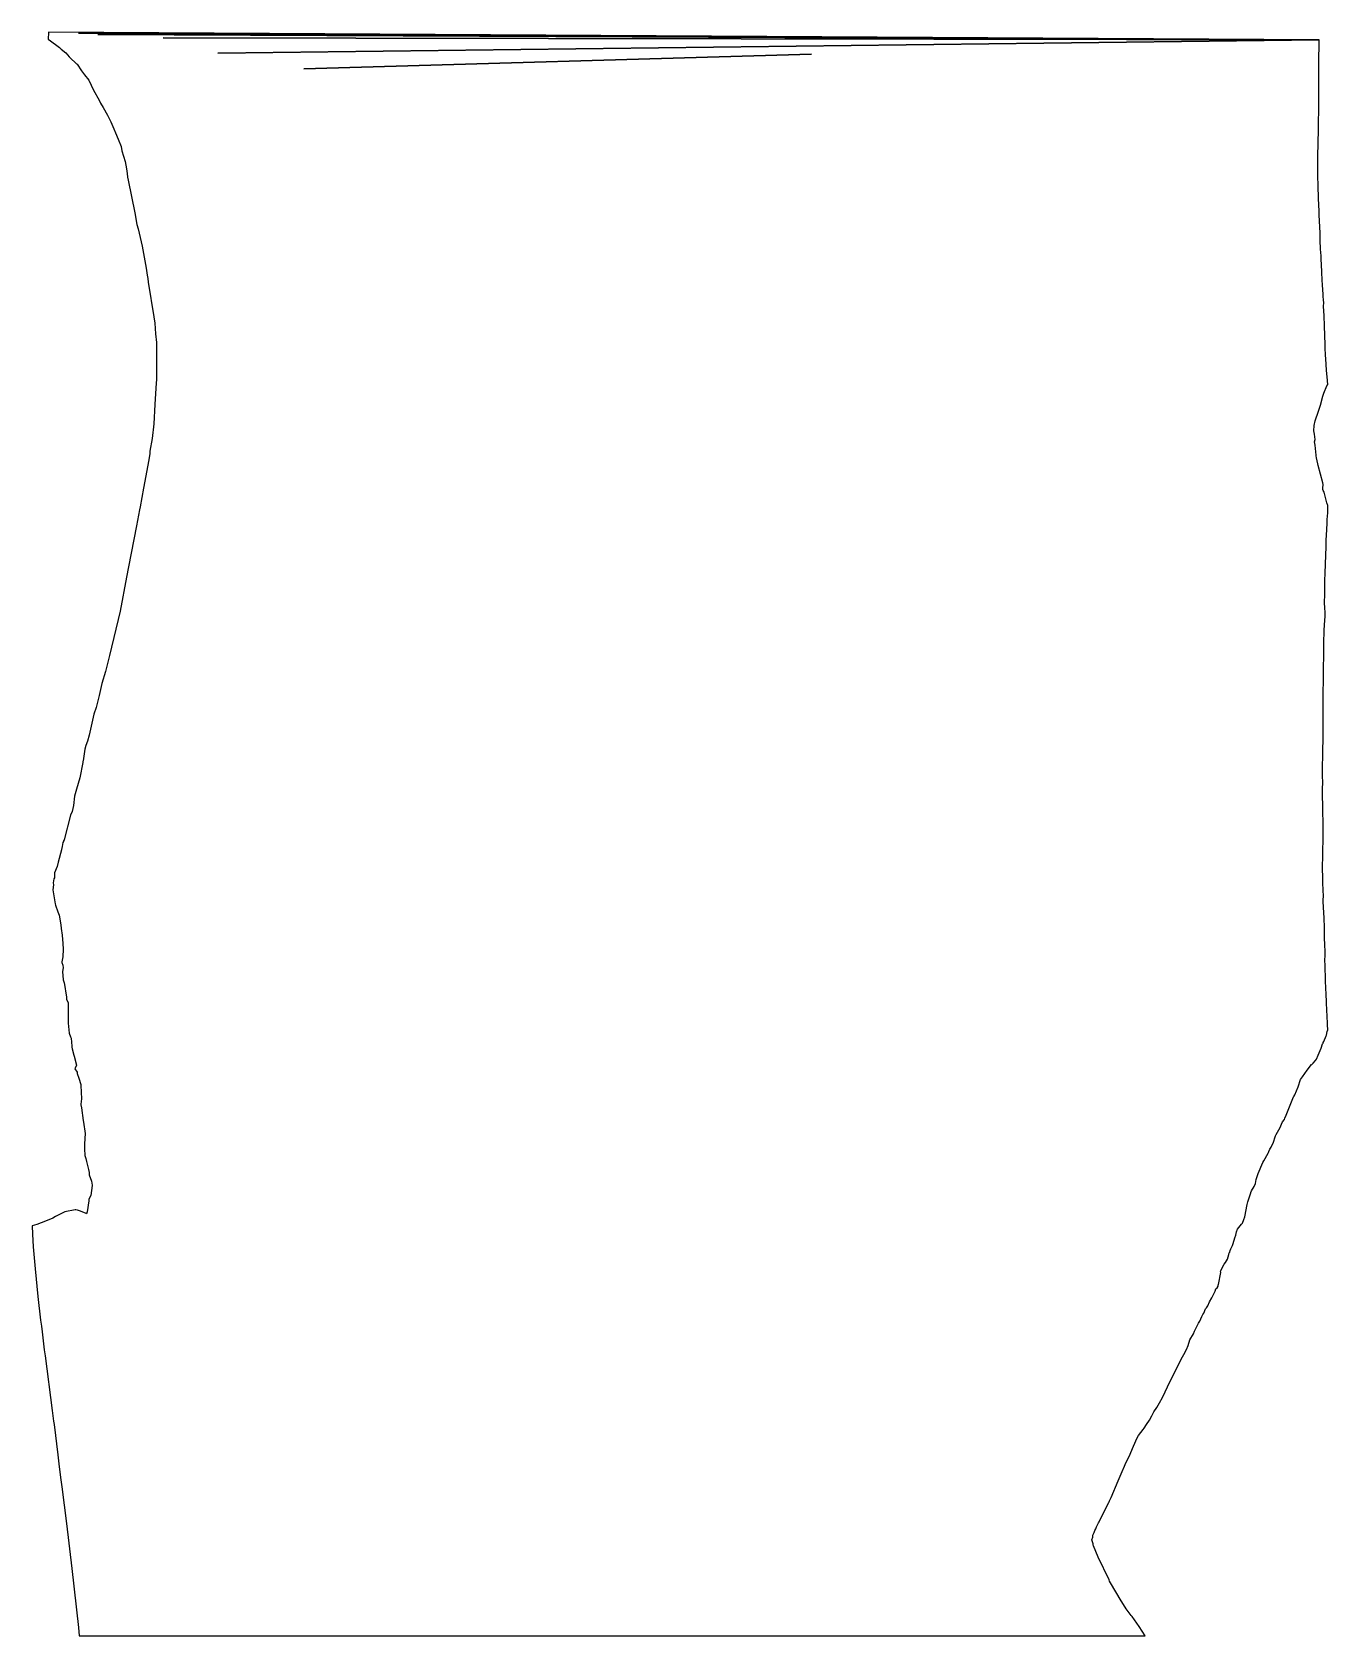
# Model space of a CAD drawing. Extents: x 9 to 157, y 0 to 184.
import ezdxf

# ---------------------------------------------------------------- set-up
doc = ezdxf.new("R2010")
doc.units = 0
doc.layers.add('18_54000', color=7, linetype='CONTINUOUS')

msp = doc.modelspace()

# ---------------------------------------------------------------- linework, layer by layer
at = {"layer": '18_54000', "color": 5}
for points in [[(9.811, 34.921), (10.068, 32.856), (10.166, 32.196), (10.982, 25.906), (11.129, 24.686), (11.188, 24.292), (11.62, 20.814), (11.782, 19.442), (11.979, 17.943), (12.073, 17.123), (12.603, 12.908), (13.221, 7.739), (13.991, 0.978), (14.092, 0.006), (136.522, 0.006), (135.80301, 1.084), (134.998, 2.229), (134.90001, 2.344), (134.33801, 3.136), (133.65201, 4.21), (133.23401, 4.888), (132.42601, 6.298), (132.371, 6.441), (131.09601, 9.052), (130.569, 10.359), (130.54901, 10.415), (130.52701, 10.568), (130.367, 11.061), (130.479, 11.333), (130.494, 11.571), (130.66301, 11.876), (130.733, 12.134), (130.85201, 12.294), (130.929, 12.552), (131.138, 12.989), (131.205, 13.106), (131.25601, 13.243), (132.33, 15.334), (132.36101, 15.424), (132.41101, 15.509), (132.595, 15.918), (133.418, 17.816), (133.849, 18.882), (134.145, 19.495), (134.29901, 19.892), (134.66101, 20.635), (135.16101, 21.821), (135.59401, 22.771), (135.72801, 23.041), (136.25801, 23.716), (136.397, 23.878), (136.658, 24.279), (136.98601, 24.8), (137.26201, 25.28), (137.51701, 25.747), (137.83301, 26.229), (138.315, 27.069), (138.347, 27.144), (138.54701, 27.473), (139.065, 28.603), (139.619, 29.73), (140.77901, 32.049), (140.94901, 32.349), (141.25201, 32.926), (141.43001, 33.385), (141.65001, 34.017), (142.06201, 34.718), (142.173, 35.011), (142.634, 35.921), (142.783, 36.15), (143.015, 36.684), (143.13901, 36.938), (143.237, 37.091), (143.431, 37.573), (143.533, 37.7), (143.69601, 37.925), (143.90901, 38.387), (144.14401, 38.847), (144.28601, 39.068), (144.552, 39.611), (144.63, 39.862), (144.78801, 39.994), (144.871, 40.186), (144.899, 40.35), (144.92801, 40.378), (145.17801, 41.748), (145.14801, 41.905), (145.57101, 42.713), (145.71701, 42.89), (145.97301, 43.304), (146.11401, 43.805), (146.158, 44.017), (146.22601, 44.08), (146.25801, 44.298), (146.32901, 44.462), (146.53401, 44.862), (146.59201, 45.101), (146.80701, 45.745), (146.93201, 46.032), (147.00801, 46.438), (147.11501, 46.739), (147.57701, 47.306), (147.664, 47.439), (147.85501, 47.836), (147.97, 48.143), (148.21001, 49.548), (148.29001, 49.889), (148.62201, 50.913), (148.64801, 50.942), (148.731, 51.153), (149.007, 51.622), (149.16101, 51.966), (149.255, 52.448), (149.5, 53.121), (150.03101, 54.378), (150.12701, 54.581), (150.623, 55.472), (150.686, 55.531), (150.71701, 55.654), (150.80701, 55.911), (150.97501, 56.139), (151.04701, 56.327), (151.19, 56.623), (151.47501, 57.46), (151.53201, 57.592), (152, 58.409), (152.16301, 58.788), (152.29501, 59.054), (152.50301, 59.341), (152.533, 59.484), (152.69301, 59.836), (153.29601, 61.366), (153.554, 61.93), (153.597, 61.963), (153.677, 62.159), (154.089, 63.091), (154.356, 63.917), (154.56401, 64.237), (155.12601, 65.00301), (155.61601, 65.639), (155.636, 65.639), (155.79501, 65.816), (156.08601, 66.11401), (156.18701, 66.269), (156.39201, 66.715), (156.72401, 67.509), (156.86501, 68.02901), (156.93401, 68.082), (156.96001, 68.164), (157.01701, 68.273), (157.27301, 68.942), (157.313, 69.01801), (157.40201, 69.42001), (157.49001, 69.649), (157.45801, 70.19601), (157.42001, 71.35201), (157.37801, 71.741), (157.354, 72.12901), (157.34601, 72.51801), (157.32401, 72.897), (157.3, 73.674), (157.22801, 75.216), (157.18401, 77.132), (157.158, 77.51801), (157.18001, 78.274), (157.17401, 78.64201), (157.145, 79.413), (157.09401, 80.19601), (157.10201, 81.332), (157.06201, 82.48), (157, 83.665), (156.95201, 84.396), (156.968, 85.152), (156.96001, 85.51401), (156.92401, 86.676), (156.90001, 87.05601), (156.86201, 88.22301), (156.86601, 88.578), (156.908, 89.33401), (156.90201, 90.47201), (156.94, 91.228), (156.944, 92.30701), (156.93401, 92.746), (156.938, 93.506), (156.923, 94.58), (156.86601, 97.298), (156.90601, 98.05801), (156.89001, 98.816), (156.89001, 99.172), (156.91501, 101.789), (156.94601, 102.97201), (156.95201, 104.132), (156.944, 104.89001), (156.96001, 106.39001), (156.964, 108.29101), (156.996, 109.83201), (156.98801, 111.33401), (157.01801, 112.496), (157.03601, 113.659), (157.03201, 114.02), (157.048, 115.54401), (157.147, 116.675), (157.16801, 117.09601), (157.16801, 117.478), (157.12901, 118.201), (157.11801, 118.604), (157.134, 119.75201), (157.13, 120.51201), (157.14201, 121.27601), (157.18001, 122.05201), (157.19901, 123.17801), (157.276, 125.12601), (157.29701, 125.882), (157.35001, 127.06801), (157.41801, 127.85801), (157.42601, 128.24901), (157.472, 129.028), (157.468, 129.408), (157.49301, 129.877), (157.384, 130.18201), (157.19701, 130.79501), (157.17601, 130.94801), (157.04401, 131.405), (156.95901, 131.60101), (156.92201, 131.71001), (156.90501, 131.87201), (156.95401, 132.291), (156.901, 132.453), (156.37601, 134.472), (156.205, 135.20201), (156.18901, 135.24501), (156.04001, 136.80901), (155.968, 137.17401), (156.035, 137.44501), (155.94901, 138.05801), (155.869, 138.43301), (155.92601, 139.05501), (156.041, 139.576), (156.40501, 140.694), (156.57501, 141.15201), (156.623, 141.39601), (156.899, 142.41101), (156.99501, 142.66501), (157.02901, 142.78201), (157.386, 143.60901), (157.48801, 143.765), (157.39001, 144.64201), (157.326, 145.36401), (157.28201, 146.08801), (157.22801, 147.20401), (157.18301, 147.914), (157.17601, 148.31201), (157.089, 150.51801), (157.07001, 151.66), (157.00201, 152.75201), (157.00801, 153.134), (156.99501, 153.48601), (156.96001, 153.858), (156.95601, 154.23401), (156.916, 154.565), (156.86301, 155.28001), (156.85001, 155.67201), (156.78001, 156.75401), (156.72701, 158.19801), (156.70001, 158.526), (156.65401, 159.29601), (156.61801, 160.34401), (156.59401, 160.76401), (156.58601, 161.136), (156.51701, 162.55101), (156.496, 163.218), (156.47, 163.67601), (156.412, 165.134), (156.382, 166.61401), (156.34201, 167.70601), (156.34001, 168.04301), (156.35201, 168.80701), (156.34401, 169.59201), (156.37201, 171.88), (156.40201, 172.66), (156.42001, 174.188), (156.45401, 174.97801), (156.46201, 175.36401), (156.455, 175.69901), (156.46001, 176.86801), (156.44601, 177.94801), (156.45001, 181.04102), (156.46101, 181.73701), (156.48201, 182.17401), (156.47801, 182.89001), (156.49001, 183.37401), (10.57, 184.246), (10.522, 183.39801), (10.622, 183.33701), (11.816, 182.45801), (11.95, 182.313), (12.009, 182.27901), (12.54, 181.87901), (12.936, 181.39001), (13.014, 181.31001), (13.777, 180.61401), (13.838, 180.567), (14.34, 179.798), (14.701, 179.31902), (15.176, 178.74001), (15.719, 177.57101), (16.364, 176.42101), (16.514, 176.09401), (16.833, 175.56601), (17.326, 174.71501), (17.727, 173.93401), (18.064, 173.12401), (18.229, 172.66701), (18.565, 171.96201), (18.881, 171.08501), (18.971, 170.59702), (19.356, 169.386), (19.518, 168.539), (19.602, 167.98801), (19.641, 167.59601), (19.704, 167.23801), (20.475, 163.49501), (20.711, 162.12901), (20.846, 161.65601), (21.302, 159.658), (21.768, 157.10701), (21.878, 156.32101), (21.948, 155.93501), (22.008, 155.50401), (22.64, 151.53801), (22.761, 150.82101), (22.827, 149.59201), (22.947, 148.57001), (22.967, 147.787), (22.966, 144.28601), (22.927, 143.96201), (22.751, 141.455), (22.634, 139.242), (22.442, 137.556), (22.208, 136.121), (22.185, 135.82701), (22.06, 135.095), (21.452, 131.86601), (21.066, 129.722), (20.989, 129.354), (20.642, 127.53201), (19.754, 122.82201), (19.515, 121.646), (18.767, 117.72301), (17.56, 112.64301), (17.279, 111.561), (17.097, 110.80301), (16.69, 109.41), (16.364, 108.037), (16.008, 106.673), (15.768, 105.886), (15.222, 103.482), (15.017, 102.797), (14.843, 102.285), (14.743, 101.866), (14.532, 100.526), (14.506, 100.45701), (14.477, 100.341), (14.158, 98.57101), (13.767, 97.26701), (13.557, 96.48601), (13.411, 95.40601), (13.284, 94.70901), (13.091, 94.271), (12.341, 91.471), (12.287, 91.359), (12.264, 91.262), (12.197, 91.16601), (12.133, 90.692), (12.057, 90.341), (12.057, 90.29401), (11.672, 88.87501), (11.564, 88.37501), (11.251, 87.649), (11.256, 87.08701), (11.159, 86.98601), (11.095, 86.524), (11.136, 86.272), (11.068, 85.71101), (11.336, 84.08701), (11.365, 83.941), (11.638, 83.176), (11.791, 82.811), (11.967, 81.68501), (12.008, 81.26701), (12.111, 80.50301), (12.212, 79.52901), (12.225, 78.87801), (12.21, 78.00401), (12.08, 77.444), (12.102, 77.34901), (12.196, 77.063), (12.248, 76.75101), (12.165, 76.339), (12.245, 75.36), (12.322, 75.151), (12.322, 75.121), (12.349, 75.055), (12.619, 73.374), (12.626, 73.11301), (12.787, 72.859), (12.813, 72.732), (12.83, 71.89301), (12.813, 70.819), (12.793, 70.534), (12.825, 70.411), (12.936, 69.26601), (13.062, 68.815), (13.143, 68.675), (13.247, 67.764), (13.218, 67.651), (13.275, 67.452), (13.45, 66.717), (13.49, 66.592), (13.765, 65.565), (13.586, 65.16801), (13.83, 64.786), (13.86, 64.61401), (14.047, 64.069), (14.263, 63.365), (14.282, 63.22), (14.331, 61.705), (14.273, 61.1), (14.254, 61.013), (14.337, 60.666), (14.536, 59.221), (14.577, 59.013), (14.762, 57.734), (14.698, 56.523), (14.698, 55.974), (14.733, 55.179), (14.848, 54.86), (14.93, 54.515), (15.128, 53.599), (15.227, 53.243), (15.241, 52.988), (15.48, 52.245), (15.556, 51.788), (15.558, 51.735), (15.416, 50.59), (15.202, 50.16), (15.198, 49.977), (14.978, 48.721), (14.928, 48.505), (14.866, 48.517), (14.237, 48.785), (13.865, 48.923), (13.7, 48.954), (13.617, 48.954), (12.412, 48.719), (11.341, 48.172), (11.065, 47.985), (10.227, 47.636), (9.224, 47.252), (8.667, 47.126), (8.716, 46.142), (8.807, 44.692), (9.021, 42.158), (9.322, 38.994), (9.638, 36.271), (9.731, 35.603), (9.811, 34.921)], [(15.11, 184.11501), (14.177, 184.12001), (14.014, 184.12801), (16.891, 184.11301), (156.49001, 183.37401), (15.11, 184.11501)], [(17.934, 183.96701), (16.292, 183.97401), (16.236, 183.98201), (156.49001, 183.37401), (17.934, 183.96701)], [(16.388, 184.05602), (83.356, 183.73201), (16.388, 184.05602)], [(23.739, 183.58101), (156.49001, 183.37401), (23.739, 183.58101)], [(30.022, 181.81201), (29.982, 181.82001), (156.49001, 183.37401), (30.022, 181.81201)], [(98.19601, 181.70001), (39.888, 180.026), (98.19601, 181.70001)]]:
    msp.add_lwpolyline(points, dxfattribs=at)

doc.saveas('drawing.dxf')
